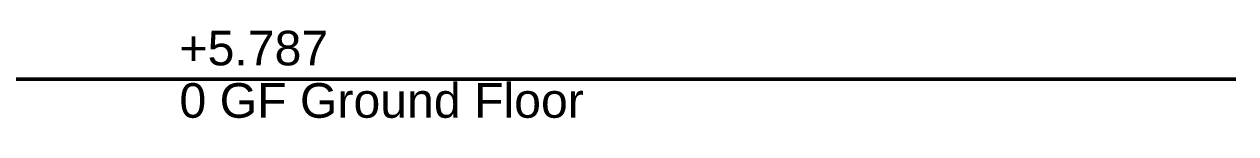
# Model space of a CAD drawing. Header units: millimetres. Extents: x -48147 to 1436659, y -488302 to 18123.
# Drawn here: x 1433147 to 1436659, y -483181 to -482885 of the extents above; entities that cross this region are included whole.
import ezdxf

# ---------------------------------------------------------------- set-up
doc = ezdxf.new("R2010")
doc.units = ezdxf.units.MM
doc.header["$MEASUREMENT"] = 0
doc.linetypes.add('Wipeout_Contour', pattern=[1000, 0, -1000])
doc.layers.add('0_Pen_No__25', color=7, linetype='Continuous', lineweight=50, true_color=0x2a2a2a)
doc.layers.add('0_Pen_No__6', color=7, linetype='Continuous', lineweight=35)
doc.styles.add('GENERATED_STYLE_2', font='')
doc.styles.get('GENERATED_STYLE_2').set_extended_font_data('Swis721 BT')

# ---------------------------------------------------------------- blocks, each defined once
blk = doc.blocks.new('S-23 Building Section_STORY_MARKER', base_point=(1424163.9, -483032.8))
at = {"color": 254, "linetype": 'Wipeout_Contour', "lineweight": 0, "ltscale": 6056191.013732003}
blk.add_wipeout([(1436659.4, -482884.6), (1433197.4, -482884.6), (1433197.4, -483181), (1436659.4, -483181)], dxfattribs=at)
at = {"layer": '0_Pen_No__25', "linetype": 'Continuous'}
for p, q in [((1433097.4, -483032.8), (1433197.4, -483032.8)), ((1433397.4, -483032.8), (1433197.4, -483032.8)), ((1433397.4, -483032.8), (1433597.4, -483032.8)), ((1436659.4, -483032.8), (1433597.4, -483032.8))]:
    blk.add_line(p, q, dxfattribs=at)
at = {"layer": '0_Pen_No__6', "char_height": 100, "attachment_point": 1, "style": 'GENERATED_STYLE_2'}
for s, insert in [('\\A1;{\\fSwis721 BT|b0|i0|c0|p34;+5.787}', (1433597.4, -482893.4)), ('\\A1;{\\fSwis721 BT|b0|i0|c0|p34;0 GF Ground Floor}', (1433597.4, -483044.8))]:
    blk.add_mtext(s, dxfattribs=dict(at, insert=insert))

msp = doc.modelspace()

# ---------------------------------------------------------------- block references
at = {"linetype": 'Continuous', "lineweight": 0}
msp.add_blockref('S-23 Building Section_STORY_MARKER', (1424163.9, -483032.8), dxfattribs=at)

doc.saveas('drawing.dxf')
